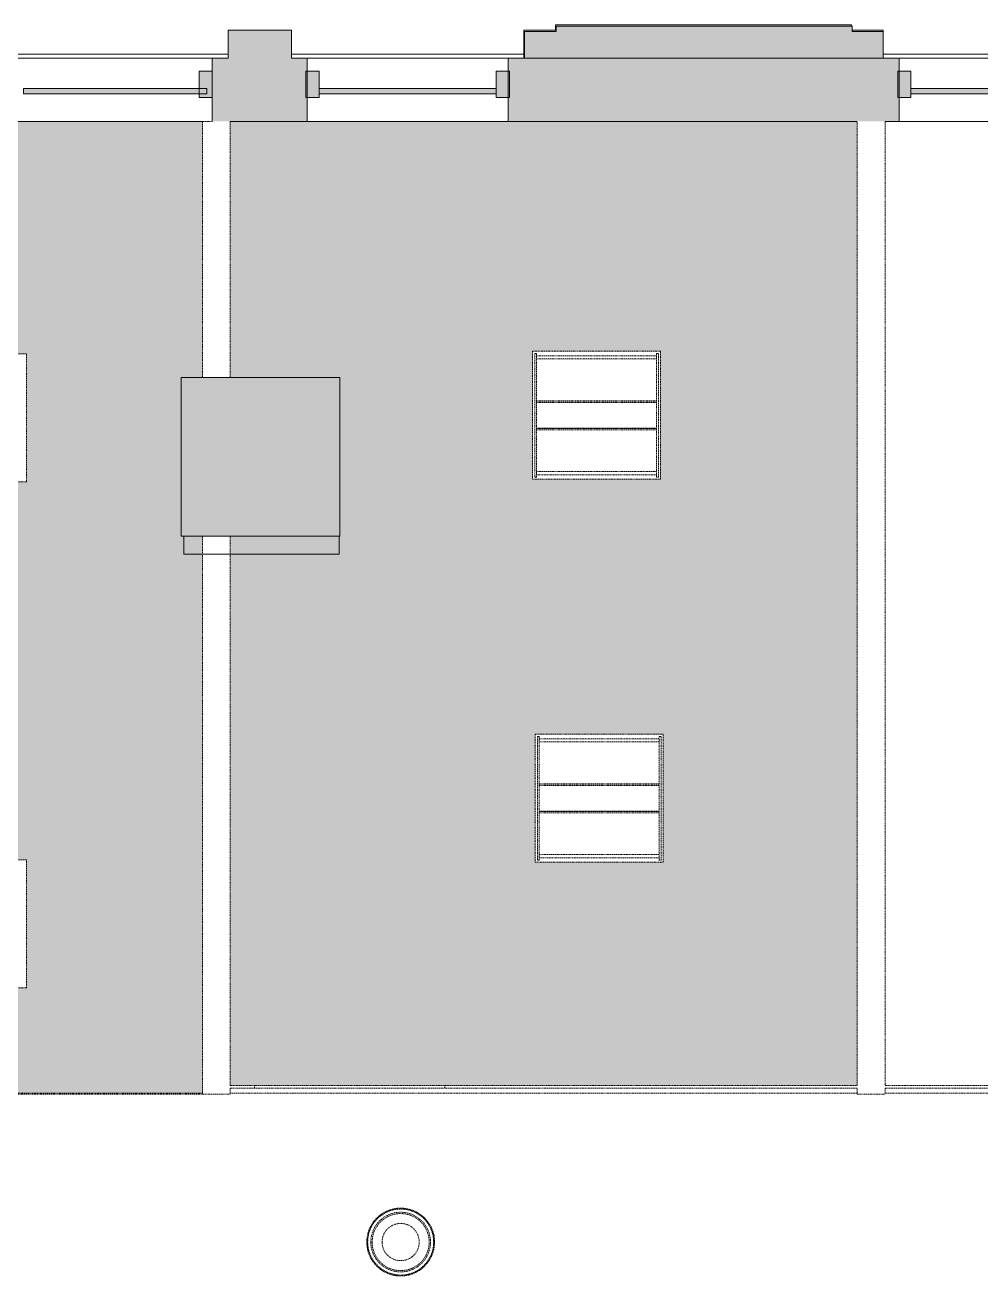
# Model space of a CAD drawing. Header units: inches. Extents: x -1767 to 678, y -1053 to 120.
# Drawn here: x -683.8 to -502.9, y -118.6 to 118.2 of the extents above; entities that cross this region are included whole.
import ezdxf

# ---------------------------------------------------------------- set-up
doc = ezdxf.new("R2010")
doc.units = ezdxf.units.IN
doc.header["$MEASUREMENT"] = 0
doc.linetypes.add('Demolished', pattern=[0.1875, 0.125, -0.0625])
for name, color, linetype, lineweight in [('06_555 11th St - background_dwg', 8, 'Continuous', 9), ('A-CLNG', 13, 'Continuous', 13), ('A-CLNG-PATT', 13, 'Continuous', 13), ('A-GLAZ-CURT', 52, 'Continuous', 13), ('A-GLAZ-CWMG', 51, 'Continuous', 13), ('A-WALL', 113, 'Continuous', 13), ('A-WALL-PATT', 111, 'Continuous', 13), ('E-LITE-EQPM', 33, 'Demolished', 9), ('I-WALL', 2, 'Continuous', 13), ('P-SILL', 7, 'Continuous', 9), ('S-COLS', 52, 'Continuous', 13), ('W', 7, 'Continuous', 9)]:
    doc.layers.add(name, color=color, linetype=linetype, lineweight=lineweight)

# ---------------------------------------------------------------- blocks, each defined once
blk = doc.blocks.new('Concrete-Rectangular-Column - 30 x30-5170816-FIRST FLOOR RCP DEMO')
at = {"layer": 'S-COLS', "lineweight": 9}
blk.add_hatch(color=7, dxfattribs=at).paths.add_polyline_path([(12, -15), (15, -15), (15, 15), (-15, 15), (-15, -15), (-5.75, -15)], flags=0)
at = {"layer": 'S-COLS', "color": 8, "lineweight": 20}
for p, q in [((-15, 15), (15, 15)), ((-15, -15), (-15, 15)), ((15, 15), (15, -15)), ((15, -15), (-15, -15))]:
    blk.add_line(p, q, dxfattribs=at)
blk = doc.blocks.new('L-Pendant Allea - L-Pendant Allea-5739319-FIRST FLOOR RCP DEMO')
at = {"layer": 'E-LITE-EQPM', "color": 7, "flags": 128}
for points in [[(-6.42, 0), (-6.41, 0.26), (-6.4, 0.51), (-6.37, 0.77), (-6.34, 1.02), (-6.29, 1.28), (-6.24, 1.53), (-6.17, 1.77), (-6.09, 2.02), (-6.01, 2.26), (-5.91, 2.5), (-5.81, 2.73), (-5.69, 2.96), (-5.57, 3.19), (-5.44, 3.41), (-5.3, 3.63), (-5.15, 3.83), (-4.99, 4.04), (-4.83, 4.23), (-4.65, 4.42), (-4.47, 4.61), (-4.29, 4.78), (-4.09, 4.95), (-3.89, 5.11), (-3.68, 5.26), (-3.47, 5.4), (-3.25, 5.54), (-3.03, 5.66), (-2.8, 5.78), (-2.56, 5.89), (-2.33, 5.98), (-2.09, 6.07), (-1.84, 6.15), (-1.59, 6.22), (-1.34, 6.28), (-1.09, 6.33), (-0.84, 6.37), (-0.58, 6.39), (-0.33, 6.41), (-0.07, 6.42), (0.19, 6.42), (0.44, 6.4), (0.7, 6.38), (0.95, 6.35), (1.21, 6.31), (1.46, 6.25), (1.71, 6.19), (1.95, 6.12), (2.2, 6.03), (2.44, 5.94), (2.67, 5.84), (2.9, 5.73), (3.13, 5.61), (3.35, 5.48), (3.57, 5.34), (3.78, 5.19), (3.98, 5.04), (4.18, 4.87), (4.37, 4.7), (4.56, 4.52), (4.73, 4.34), (4.9, 4.14), (5.07, 3.94), (5.22, 3.74), (5.36, 3.53), (5.5, 3.31), (5.63, 3.09), (5.75, 2.86), (5.86, 2.63), (5.96, 2.39), (6.05, 2.15), (6.13, 1.91), (6.2, 1.66), (6.26, 1.41), (6.31, 1.16), (6.36, 0.91), (6.39, 0.65), (6.41, 0.4), (6.42, 0.14), (6.42, 0)], [(-6.3, 0), (-6.29, 0.25), (-6.27, 0.5), (-6.25, 0.75), (-6.21, 1), (-6.17, 1.25), (-6.11, 1.5), (-6.05, 1.74), (-5.98, 1.98), (-5.89, 2.22), (-5.8, 2.45), (-5.7, 2.68), (-5.58, 2.91), (-5.46, 3.13), (-5.33, 3.34), (-5.2, 3.55), (-5.05, 3.76), (-4.89, 3.96), (-4.73, 4.15), (-4.56, 4.34), (-4.39, 4.52), (-4.2, 4.69), (-4.01, 4.85), (-3.81, 5.01), (-3.61, 5.16), (-3.4, 5.3), (-3.19, 5.43), (-2.97, 5.55), (-2.74, 5.67), (-2.51, 5.77), (-2.28, 5.87), (-2.04, 5.95), (-1.8, 6.03), (-1.56, 6.1), (-1.32, 6.16), (-1.07, 6.2), (-0.82, 6.24), (-0.57, 6.27), (-0.32, 6.29), (-0.07, 6.29), (0.18, 6.29), (0.44, 6.28), (0.69, 6.26), (0.94, 6.23), (1.18, 6.18), (1.43, 6.13), (1.67, 6.07), (1.92, 6), (2.15, 5.92), (2.39, 5.82), (2.62, 5.72), (2.85, 5.61), (3.07, 5.5), (3.29, 5.37), (3.5, 5.23), (3.7, 5.09), (3.91, 4.94), (4.1, 4.78), (4.29, 4.61), (4.47, 4.43), (4.64, 4.25), (4.81, 4.06), (4.97, 3.87), (5.12, 3.67), (5.26, 3.46), (5.39, 3.25), (5.52, 3.03), (5.64, 2.8), (5.74, 2.58), (5.84, 2.34), (5.93, 2.11), (6.01, 1.87), (6.08, 1.63), (6.14, 1.38), (6.19, 1.14), (6.23, 0.89), (6.26, 0.64), (6.28, 0.39), (6.29, 0.14), (6.3, 0)], [(6.42, 0), (6.41, -0.26), (6.4, -0.51), (6.37, -0.77), (6.34, -1.02), (6.29, -1.28), (6.24, -1.53), (6.17, -1.77), (6.09, -2.02), (6.01, -2.26), (5.91, -2.5), (5.81, -2.73), (5.69, -2.96), (5.57, -3.19), (5.44, -3.41), (5.3, -3.63), (5.15, -3.83), (4.99, -4.04), (4.83, -4.23), (4.65, -4.42), (4.47, -4.61), (4.29, -4.78), (4.09, -4.95), (3.89, -5.11), (3.68, -5.26), (3.47, -5.4), (3.25, -5.54), (3.03, -5.66), (2.8, -5.78), (2.56, -5.89), (2.33, -5.98), (2.09, -6.07), (1.84, -6.15), (1.59, -6.22), (1.34, -6.28), (1.09, -6.33), (0.84, -6.37), (0.58, -6.39), (0.33, -6.41), (0.07, -6.42), (-0.19, -6.42), (-0.44, -6.4), (-0.7, -6.38), (-0.95, -6.35), (-1.21, -6.31), (-1.46, -6.25), (-1.71, -6.19), (-1.95, -6.12), (-2.2, -6.03), (-2.44, -5.94), (-2.67, -5.84), (-2.9, -5.73), (-3.13, -5.61), (-3.35, -5.48), (-3.57, -5.34), (-3.78, -5.19), (-3.98, -5.04), (-4.18, -4.87), (-4.37, -4.7), (-4.56, -4.52), (-4.73, -4.34), (-4.9, -4.14), (-5.07, -3.94), (-5.22, -3.74), (-5.36, -3.53), (-5.5, -3.31), (-5.63, -3.09), (-5.75, -2.86), (-5.86, -2.63), (-5.96, -2.39), (-6.05, -2.15), (-6.13, -1.91), (-6.2, -1.66), (-6.26, -1.41), (-6.31, -1.16), (-6.36, -0.91), (-6.39, -0.65), (-6.41, -0.4), (-6.42, -0.14), (-6.42, 0)], [(6.3, 0), (6.29, -0.25), (6.27, -0.5), (6.25, -0.75), (6.21, -1), (6.17, -1.25), (6.11, -1.5), (6.05, -1.74), (5.98, -1.98), (5.89, -2.22), (5.8, -2.45), (5.7, -2.68), (5.58, -2.91), (5.46, -3.13), (5.33, -3.34), (5.2, -3.55), (5.05, -3.76), (4.89, -3.96), (4.73, -4.15), (4.56, -4.34), (4.39, -4.52), (4.2, -4.69), (4.01, -4.85), (3.81, -5.01), (3.61, -5.16), (3.4, -5.3), (3.19, -5.43), (2.97, -5.55), (2.74, -5.67), (2.51, -5.77), (2.28, -5.87), (2.04, -5.95), (1.8, -6.03), (1.56, -6.1), (1.32, -6.16), (1.07, -6.2), (0.82, -6.24), (0.57, -6.27), (0.32, -6.29), (0.07, -6.29), (-0.18, -6.29), (-0.44, -6.28), (-0.69, -6.26), (-0.94, -6.23), (-1.18, -6.18), (-1.43, -6.13), (-1.67, -6.07), (-1.92, -6), (-2.15, -5.92), (-2.39, -5.82), (-2.62, -5.72), (-2.85, -5.61), (-3.07, -5.5), (-3.29, -5.37), (-3.5, -5.23), (-3.7, -5.09), (-3.91, -4.94), (-4.1, -4.78), (-4.29, -4.61), (-4.47, -4.43), (-4.64, -4.25), (-4.81, -4.06), (-4.97, -3.87), (-5.12, -3.67), (-5.26, -3.46), (-5.39, -3.25), (-5.52, -3.03), (-5.64, -2.8), (-5.74, -2.58), (-5.84, -2.34), (-5.93, -2.11), (-6.01, -1.87), (-6.08, -1.63), (-6.14, -1.38), (-6.19, -1.14), (-6.23, -0.89), (-6.26, -0.64), (-6.28, -0.39), (-6.29, -0.14), (-6.3, 0)]]:
    blk.add_lwpolyline(points, dxfattribs=at)
at = {"layer": 'E-LITE-EQPM', "color": 7}
for radius, start, end in [(6.25, 360, 180), (5.65, 360, 180), (5.4, 360, 180), (3.52, 0, 180), (6.25, 180, 360), (5.65, 180, 360), (5.4, 180, 360), (3.52, 180, 0)]:
    blk.add_arc((0, 0), radius, start, end, dxfattribs=at)
blk = doc.blocks.new('L-Recessed-Axis-Day-Acrylic - 2 x 2-4558112-FIRST FLOOR RCP DEMO')
at = {"layer": 'E-LITE-EQPM', "color": 7}
for p, q in [((-11.34, 11.7), (-11.7, 11.7)), ((-11.7, 11.64), (-11.7, 11.7)), ((-11.7, 11.7), (-11.7, 11.64)), ((-11.7, -11.64), (-11.7, 11.64)), ((-11.34, 11.64), (-11.34, 11.7)), ((-11.34, 11.7), (-11.34, 11.64)), ((-11.34, 11.64), (-11.34, -11.64)), ((11.34, 11.28), (-11.34, 11.28)), ((-11.34, 11.19), (-11.34, 11.22)), ((-11.34, 10.99), (-11.34, 11.19)), ((-11.34, 10.97), (-11.34, 10.99)), ((-11.34, 10.66), (11.34, 10.66)), ((11.7, 11.7), (11.34, 11.7)), ((11.34, 11.64), (11.34, 11.7)), ((11.34, 11.7), (11.34, 11.64)), ((11.34, -11.64), (11.34, 11.64)), ((11.34, 11.22), (11.34, 11.19)), ((11.34, 11.19), (11.34, 10.99)), ((11.34, 10.99), (11.34, 10.97)), ((11.7, 11.64), (11.7, 11.7)), ((11.7, 11.7), (11.7, 11.64)), ((11.7, 11.64), (11.7, -11.64)), ((-11.34, 2.76), (11.34, 2.76)), ((-11.34, 2.47), (11.34, 2.47)), ((11.34, 2.44), (-11.34, 2.44)), ((-11.34, -2.44), (11.34, -2.44)), ((-11.34, -2.47), (11.34, -2.47)), ((-11.34, -2.76), (11.34, -2.76)), ((-11.7, -11.64), (-11.7, -11.7)), ((-11.7, -11.7), (-11.7, -11.64)), ((-11.7, -11.7), (-11.34, -11.7)), ((-11.34, -10.66), (11.34, -10.66)), ((-11.34, -10.99), (-11.34, -10.97)), ((-11.34, -11.19), (-11.34, -10.99)), ((-11.34, -11.22), (-11.34, -11.19)), ((-11.34, -11.28), (11.34, -11.28)), ((-11.34, -11.64), (-11.34, -11.7)), ((-11.34, -11.7), (-11.34, -11.64)), ((11.34, -10.97), (11.34, -10.99)), ((11.34, -10.99), (11.34, -11.19)), ((11.34, -11.19), (11.34, -11.22)), ((11.34, -11.64), (11.34, -11.7)), ((11.34, -11.7), (11.34, -11.64)), ((11.34, -11.7), (11.7, -11.7)), ((11.7, -11.64), (11.7, -11.7)), ((11.7, -11.7), (11.7, -11.64))]:
    blk.add_line(p, q, dxfattribs=at)
blk = doc.blocks.new('System Panel - Glazed-4907094-FIRST FLOOR RCP DEMO')
at = {"layer": 'A-GLAZ-CURT', "lineweight": 9}
blk.add_hatch(color=7, dxfattribs=at).paths.add_polyline_path([(17.375, -1.75), (17.375, -0.75), (-17.375, -0.75), (-17.375, -1.75)], flags=0)
at = {"layer": 'A-GLAZ-CURT', "color": 8, "lineweight": 20}
for p, q in [((-17.375, -1.75), (-17.375, -0.75)), ((-17.375, -0.75), (17.375, -0.75)), ((17.375, -1.75), (-17.375, -1.75)), ((17.375, -0.75), (17.375, -1.75))]:
    blk.add_line(p, q, dxfattribs=at)
blk = doc.blocks.new('System Panel - Glazed-4907048-FIRST FLOOR RCP DEMO')
at = {"layer": 'A-GLAZ-CURT', "lineweight": 9}
blk.add_hatch(color=7, dxfattribs=at).paths.add_polyline_path([(16.75, -1.75), (16.75, -0.75), (-16.75, -0.75), (-16.75, -1.75)], flags=0)
at = {"layer": 'A-GLAZ-CURT', "color": 8, "lineweight": 20}
for p, q in [((-16.75, -1.75), (-16.75, -0.75)), ((-16.75, -0.75), (16.75, -0.75)), ((16.75, -1.75), (-16.75, -1.75)), ((16.75, -0.75), (16.75, -1.75))]:
    blk.add_line(p, q, dxfattribs=at)
blk = doc.blocks.new('System Panel - Glazed-4904575-FIRST FLOOR RCP DEMO')
at = {"layer": 'A-GLAZ-CURT', "lineweight": 9}
blk.add_hatch(color=7, dxfattribs=at).paths.add_polyline_path([(18.75, -1.75), (18.75, -0.75), (-18.75, -0.75), (-18.75, -1.75)], flags=0)
at = {"layer": 'A-GLAZ-CURT', "color": 8, "lineweight": 20}
for p, q in [((-18.75, -1.75), (-18.75, -0.75)), ((-18.75, -0.75), (18.75, -0.75)), ((18.75, -1.75), (-18.75, -1.75)), ((18.75, -0.75), (18.75, -1.75))]:
    blk.add_line(p, q, dxfattribs=at)
blk = doc.blocks.new('Rectangular Mullion - 2_5_ x 5_ rectangular-4904573-FIRST FLOOR RCP DEMO')
at = {"layer": 'A-GLAZ-CWMG', "lineweight": 9}
blk.add_hatch(color=7, dxfattribs=at).paths.add_polyline_path([(-1, -2.5), (-2.5, -2.5), (-2.5, 0.75), (-1, 0.75), (-1, 1.75), (-2.5, 1.75), (-2.5, 2.5), (0, 2.5), (0, -2.5)], flags=0)
at = {"layer": 'A-GLAZ-CWMG', "color": 8, "lineweight": 20}
for p, q in [((0, 2.5), (-2.5, 2.5)), ((-2.5, 2.5), (-2.5, -2.5)), ((0, -2.5), (0, 2.5)), ((-2.5, -2.5), (0, -2.5))]:
    blk.add_line(p, q, dxfattribs=at)
blk = doc.blocks.new('Rectangular Mullion - 2_5_ x 5_ rectangular-4903428-FIRST FLOOR RCP DEMO')
at = {"layer": 'A-GLAZ-CWMG', "lineweight": 9}
blk.add_hatch(color=7, dxfattribs=at).paths.add_polyline_path([(-1.25, -2.5), (-1.25, 2.5), (1.25, 2.5), (1.25, -2.5)], flags=0)
at = {"layer": 'A-GLAZ-CWMG', "color": 8, "lineweight": 20}
for p, q in [((1.25, 2.5), (-1.25, 2.5)), ((-1.25, 2.5), (-1.25, -2.5)), ((1.25, -2.5), (1.25, 2.5)), ((-1.25, -2.5), (1.25, -2.5))]:
    blk.add_line(p, q, dxfattribs=at)
blk = doc.blocks.new('06_555 11th St - background_dwg-4793957-FIRST FLOOR RCP DEMO')
at = {"layer": 'P-SILL'}
for p, q in [((2732.68, 3075.23), (2688.68, 3075.23)), ((2788.68, 3075.23), (2744.68, 3075.23)), ((2904.68, 3075.22), (2856.68, 3075.22)), ((2901.68, 3062.47), (2859.68, 3062.47))]:
    blk.add_line(p, q, dxfattribs=at)
at = {"layer": 'W', "flags": 128}
for points in [[(2788.68, 3074.48), (2788.68, 3079.73), (2794.68, 3079.73), (2794.68, 3080.73), (2850.68, 3080.73), (2850.68, 3080.48)], [(2850.79, 3079.73), (2852.71, 3079.73), (2856.68, 3079.73), (2856.68, 3079.48)]]:
    blk.add_lwpolyline(points, dxfattribs=at)

msp = doc.modelspace()

# ---------------------------------------------------------------- hatches: boundary and pattern name
at = {"layer": 'A-CLNG-PATT', "linetype": 'Demolished'}
h = msp.add_hatch(dxfattribs=at)
h.set_pattern_fill('FP1_7', color=10, style=0, pattern_type=2)
h.set_pattern_definition([(0, (-1139.33, 7.903), (24, -24), [4, -4, 8, -4, -4]), (0, (-1139.33, 7.903), (24, -24), [-20, 4, 0]), (270, (-1139.33, 7.903), (-24, -24), [4, -4, 8, -4, -4]), (270, (-1139.33, 7.903), (-24, -24), [-20, 4, 0])])
h.paths.add_polyline_path([(-1752.31, -84.16), (-1752.38, -84.07), (-1752.38, -84.16)], flags=0)
h.paths.add_polyline_path([(-652.46, -83.98), (-650.26, -83.98), (-650.26, 18.08), (-653.76, 18.08), (-653.76, 21.47), (-654.26, 21.47), (-654.26, 51.47), (-650.26, 51.47), (-650.26, 99.97), (-1665.01, 99.97), (-1665.01, 83.09), (-1691.51, 83.09), (-1691.51, 43.58), (-1752.38, 43.58), (-1752.38, -83.98), (-653.31, -83.98)], flags=0)
h.paths.add_polyline_path([(-640.39, -82.54), (-526.28, -82.54), (-526.28, 99.97), (-645.01, 99.97), (-645.01, 51.47), (-624.26, 51.47), (-624.26, 21.47), (-624.39, 21.47), (-624.39, 18.08), (-645.01, 18.08), (-645.01, -82.54), (-642.66, -82.54)], flags=0)
h.paths.add_polyline_path([(-1691.2, -64.01), (-1691.2, -39.8), (-1666.99, -39.8), (-1666.99, -64.01), (-1683.29, -64.01)], flags=0)
h.paths.add_polyline_path([(-1568.09, -64.01), (-1571.2, -64.01), (-1571.2, -39.8), (-1546.99, -39.8), (-1546.99, -64.01), (-1558.49, -64.01)], flags=0)
h.paths.add_polyline_path([(-1472.08, -64.01), (-1475.2, -64.01), (-1475.2, -39.8), (-1450.99, -39.8), (-1450.99, -64.01), (-1462.48, -64.01)], flags=0)
h.paths.add_polyline_path([(-1331.2, -64.01), (-1331.2, -39.8), (-1306.99, -39.8), (-1306.99, -64.01), (-1328.08, -64.01)], flags=0)
h.paths.add_polyline_path([(-1184.08, -64.01), (-1187.2, -64.01), (-1187.2, -39.8), (-1162.99, -39.8), (-1162.99, -64.01), (-1174.48, -64.01)], flags=0)
h.paths.add_polyline_path([(-1090.99, -64.01), (-1115.2, -64.01), (-1115.2, -39.8), (-1090.99, -39.8), (-1090.99, -60.09)], flags=0)
h.paths.add_polyline_path([(-1011.27, -64.01), (-1019.2, -64.01), (-1019.2, -39.8), (-994.99, -39.8), (-994.99, -64.01), (-1001.67, -64.01)], flags=0)
h.paths.add_polyline_path([(-875.03, -64.01), (-899.24, -64.01), (-899.24, -39.8), (-875.03, -39.8), (-875.03, -59.08)], flags=0)
h.paths.add_polyline_path([(-803.24, -64.01), (-803.24, -39.8), (-779.03, -39.8), (-779.03, -64.01), (-800.07, -64.01)], flags=0)
h.paths.add_polyline_path([(-683.53, -64.01), (-707.74, -64.01), (-707.74, -39.8), (-683.53, -39.8), (-683.53, -59.08)], flags=0)
h.paths.add_polyline_path([(-579.26, -40.26), (-587.24, -40.26), (-587.24, -16.05), (-563.03, -16.05), (-563.03, -40.26), (-569.66, -40.26)], flags=0)
h.paths.add_polyline_path([(-903.89, 18.08), (-915.64, 18.08), (-915.64, 21.47), (-919.39, 21.47), (-919.39, 18.08), (-934.48, 18.08), (-934.47, 51.47), (-904.51, 51.47), (-904.51, 21.83), (-903.89, 21.83), (-903.89, 51.47), (-900.14, 51.47), (-900.14, 21.83), (-900.23, 21.83), (-900.23, 18.08)], flags=0)
h.paths.add_polyline_path([(-1183.32, 24.4), (-1211.39, 24.4), (-1211.39, 51.22), (-1183.32, 51.22), (-1183.32, 27.28)], flags=0)
h.paths.add_polyline_path([(-1412.14, 24.4), (-1436.14, 24.4), (-1436.14, 53.72), (-1408.07, 53.72), (-1408.07, 24.4), (-1410.95, 24.4)], flags=0)
h.paths.add_polyline_path([(-1187.39, 27.28), (-1186.2, 27.28), (-1186.2, 48.34), (-1187.39, 48.34), (-1187.39, 41.24)], flags=0)
h.paths.add_polyline_path([(-1412.14, 27.28), (-1410.95, 27.28), (-1410.95, 50.84), (-1412.14, 50.84), (-1412.14, 31.74)], flags=0)
h.paths.add_polyline_path([(-1691.2, 31.74), (-1691.2, 55.95), (-1666.99, 55.95), (-1666.99, 31.74), (-1683.29, 31.74)], flags=0)
h.paths.add_polyline_path([(-1571.2, 31.74), (-1571.2, 55.95), (-1546.99, 55.95), (-1546.99, 31.74), (-1568.09, 31.74)], flags=0)
h.paths.add_polyline_path([(-1475.2, 31.74), (-1475.2, 55.95), (-1450.99, 55.95), (-1450.99, 31.74), (-1472.08, 31.74)], flags=0)
h.paths.add_polyline_path([(-1306.99, 31.74), (-1331.2, 31.74), (-1331.2, 55.95), (-1306.99, 55.95), (-1306.99, 35.78)], flags=0)
h.paths.add_polyline_path([(-1115.2, 31.74), (-1115.2, 55.95), (-1090.99, 55.95), (-1090.99, 31.74), (-1107.28, 31.74)], flags=0)
h.paths.add_polyline_path([(-1011.27, 31.74), (-1019.2, 31.74), (-1019.2, 55.95), (-994.99, 55.95), (-994.99, 31.74), (-1001.67, 31.74)], flags=0)
h.paths.add_polyline_path([(-899.24, 31.74), (-899.24, 55.95), (-875.03, 55.95), (-875.03, 31.74), (-896.07, 31.74)], flags=0)
h.paths.add_polyline_path([(-803.24, 31.74), (-803.24, 55.95), (-779.03, 55.95), (-779.03, 31.74), (-800.07, 31.74)], flags=0)
h.paths.add_polyline_path([(-683.53, 31.74), (-707.74, 31.74), (-707.74, 55.95), (-683.53, 55.95), (-683.53, 32.24)], flags=0)
h.paths.add_polyline_path([(-587.24, 32.24), (-587.74, 32.24), (-587.74, 56.45), (-563.53, 56.45), (-563.53, 32.24), (-579.26, 32.24)], flags=0)
at = {"layer": 'A-WALL-PATT', "lineweight": 9}
for points in [[(-633.39, 111.97), (-633.39, 117.22), (-645.39, 117.22), (-645.39, 111.97), (-645.01, 111.97)], [(-583.28, 111.97), (-583.28, 116.97), (-589.28, 116.97), (-589.28, 111.97)], [(-527.28, 111.97), (-527.28, 117.97), (-583.28, 117.97), (-583.28, 111.97), (-550.46, 111.97)], [(-527.28, 111.97), (-521.39, 111.97), (-521.39, 116.97), (-527.28, 116.97)]]:
    msp.add_hatch(color=7, dxfattribs=at).paths.add_polyline_path(points, flags=0)
h = msp.add_hatch(color=7, dxfattribs=at)
h.paths.add_polyline_path([(561.61, 99.97), (561.61, 111.97), (543.61, 111.97), (543.61, 99.97)], flags=0)
h.paths.add_polyline_path([(371.16, 99.97), (381.61, 99.97), (381.61, 111.97), (303.61, 111.97), (303.61, 99.97), (336.23, 99.97), (336.23, 103.59), (366.23, 103.59), (366.23, 99.97), (366.48, 99.97)], flags=0)
h.paths.add_polyline_path([(501.61, 99.97), (501.61, 111.97), (483.61, 111.97), (483.61, 99.97)], flags=0)
h.paths.add_polyline_path([(441.61, 99.97), (441.61, 111.97), (423.61, 111.97), (423.61, 99.97)], flags=0)
h.paths.add_polyline_path([(678.37, 99.97), (678.37, 111.97), (603.61, 111.97), (603.61, 99.97)], flags=0)
h.paths.add_polyline_path([(243.61, 99.97), (261.61, 99.97), (261.61, 111.97), (243.61, 111.97), (243.61, 102.75)], flags=0)
h.paths.add_polyline_path([(183.61, 99.97), (201.61, 99.97), (201.61, 111.97), (183.61, 111.97), (183.61, 102.75)], flags=0)
h.paths.add_polyline_path([(123.61, 99.97), (141.61, 99.97), (141.61, 111.97), (123.61, 111.97), (123.61, 102.75)], flags=0)
h.paths.add_polyline_path([(63.96, 99.97), (81.61, 99.97), (81.61, 111.97), (3.61, 111.97), (3.61, 99.97), (27.23, 99.97), (27.23, 103.59), (57.23, 103.59), (57.23, 99.97), (62.98, 99.97)], flags=0)
h.paths.add_polyline_path([(-43.64, 99.97), (-38.39, 99.97), (-38.39, 111.97), (-56.39, 111.97), (-56.39, 99.97), (-46.26, 99.97)], flags=0)
h.paths.add_polyline_path([(-98.39, 99.97), (-98.39, 111.97), (-116.39, 111.97), (-116.39, 99.97)], flags=0)
h.paths.add_polyline_path([(-158.39, 99.97), (-158.39, 111.97), (-176.39, 111.97), (-176.39, 99.97), (-166.45, 99.97)], flags=0)
h.paths.add_polyline_path([(-242.39, 99.97), (-218.39, 99.97), (-218.39, 111.97), (-296.39, 111.97), (-296.39, 99.97), (-272.39, 99.97), (-272.39, 103.59), (-242.39, 103.59), (-242.39, 100.84)], flags=0)
h.paths.add_polyline_path([(-338.39, 99.97), (-338.39, 111.97), (-356.39, 111.97), (-356.39, 99.97), (-350.7, 99.97)], flags=0)
h.paths.add_polyline_path([(-416.39, 99.97), (-398.39, 99.97), (-398.39, 111.97), (-416.39, 111.97), (-416.39, 102.75)], flags=0)
h.paths.add_polyline_path([(-473.66, 99.97), (-458.39, 99.97), (-458.39, 111.97), (-476.39, 111.97), (-476.39, 99.97)], flags=0)
h.paths.add_polyline_path([(-518.39, 99.97), (-518.39, 111.97), (-592.39, 111.97), (-592.39, 99.97), (-521.03, 99.97)], flags=0)
h.paths.add_polyline_path([(-1190.39, 99.97), (-1190.39, 111.97), (-1208.39, 111.97), (-1208.39, 99.97)], flags=0)
h.paths.add_polyline_path([(-1358.39, 99.97), (-1358.39, 111.97), (-1432.39, 111.97), (-1432.39, 99.97), (-1395.28, 99.97)], flags=0)
h.paths.add_polyline_path([(-803.24, 99.97), (-798.39, 99.97), (-798.39, 111.97), (-872.39, 111.97), (-872.39, 99.97), (-857.67, 99.97)], flags=0)
h.paths.add_polyline_path([(-1475.2, 99.97), (-1470.39, 99.97), (-1470.39, 111.97), (-1488.39, 111.97), (-1488.39, 99.97)], flags=0)
h.paths.add_polyline_path([(-1318.48, 99.97), (-1302.39, 99.97), (-1302.39, 111.97), (-1320.64, 111.97), (-1320.64, 99.97)], flags=0)
h.paths.add_polyline_path([(-1526.39, 99.97), (-1526.39, 111.97), (-1544.39, 111.97), (-1544.39, 99.97)], flags=0)
h.paths.add_polyline_path([(-1246.39, 99.97), (-1246.39, 111.97), (-1264.39, 111.97), (-1264.39, 99.97)], flags=0)
h.paths.add_polyline_path([(-1582.39, 99.97), (-1582.39, 111.97), (-1600.39, 111.97), (-1600.39, 99.97)], flags=0)
h.paths.add_polyline_path([(-704.39, 99.97), (-686.39, 99.97), (-686.39, 111.97), (-704.39, 111.97), (-704.39, 102.75)], flags=0)
h.paths.add_polyline_path([(-630.39, 99.97), (-630.39, 111.97), (-648.39, 111.97), (-648.39, 99.97), (-645.01, 99.97)], flags=0)
h.paths.add_polyline_path([(-760.39, 99.97), (-742.39, 99.97), (-742.39, 111.97), (-760.39, 111.97), (-760.39, 102.75)], flags=0)
h.paths.add_polyline_path([(-1090.99, 99.97), (-1078.39, 99.97), (-1078.39, 111.97), (-1152.39, 111.97), (-1152.39, 99.97), (-1115.2, 99.97)], flags=0)
h.paths.add_polyline_path([(-910.39, 99.97), (-910.39, 111.97), (-928.39, 111.97), (-928.39, 99.97)], flags=0)
h.paths.add_polyline_path([(-966.39, 99.97), (-966.39, 111.97), (-984.39, 111.97), (-984.39, 99.97)], flags=0)
h.paths.add_polyline_path([(-1040.39, 99.97), (-1022.39, 99.97), (-1022.39, 111.97), (-1040.39, 111.97), (-1040.39, 102.75)], flags=0)
h = msp.add_hatch(color=7, dxfattribs=at)
h.paths.add_polyline_path([(-645.01, 18.08), (-624.39, 18.08), (-624.39, 21.47), (-645.01, 21.47)], flags=0)
h.paths.add_polyline_path([(-650.26, 18.08), (-650.26, 21.47), (-653.76, 21.47), (-653.76, 18.08)], flags=0)

# ---------------------------------------------------------------- linework, layer by layer
at = {"layer": 'A-CLNG', "color": 7, "linetype": 'Demolished', "lineweight": 9}
for p, q in [((-683.53, 55.95), (-707.74, 55.95)), ((-683.53, 31.74), (-683.53, 55.95)), ((-563.53, 56.45), (-587.74, 56.45)), ((-587.74, 56.45), (-587.74, 32.24)), ((-563.53, 32.24), (-563.53, 56.45)), ((-707.74, 31.74), (-683.53, 31.74)), ((-587.74, 32.24), (-563.53, 32.24)), ((-563.03, -16.05), (-587.24, -16.05)), ((-587.24, -16.05), (-587.24, -40.26)), ((-563.03, -40.26), (-563.03, -16.05)), ((-683.53, -39.8), (-707.74, -39.8)), ((-683.53, -64.01), (-683.53, -39.8)), ((-587.24, -40.26), (-563.03, -40.26)), ((-707.74, -64.01), (-683.53, -64.01)), ((-604.39, -82.54), (-640.39, -82.54)), ((-650.26, -83.98), (-1752.38, -83.98)), ((-650.26, -84.16), (-1752.38, -84.16)), ((-526.28, -83.98), (-645.01, -83.98)), ((-277.69, -83.98), (-521.03, -83.98))]:
    msp.add_line(p, q, dxfattribs=at)
at = {"layer": 'A-WALL', "color": 8, "lineweight": 20}
for p, q in [((-645.39, 111.97), (-645.39, 117.22)), ((-645.39, 117.22), (-633.39, 117.22)), ((-633.39, 117.22), (-633.39, 111.97)), ((-583.28, 116.97), (-583.28, 117.97)), ((-583.28, 117.97), (-527.28, 117.97)), ((-527.28, 117.97), (-527.28, 116.97)), ((-648.39, 99.97), (-648.39, 111.97)), ((-648.39, 111.97), (-645.39, 111.97)), ((-633.39, 111.97), (-630.39, 111.97)), ((-630.39, 111.97), (-630.39, 99.97)), ((-592.39, 99.97), (-592.39, 111.97)), ((-592.39, 111.97), (-518.39, 111.97)), ((-518.39, 111.97), (-518.39, 99.97)), ((-630.39, 99.97), (-645.01, 99.97)), ((-526.28, 99.97), (-592.39, 99.97)), ((-518.39, 99.97), (-521.03, 99.97))]:
    msp.add_line(p, q, dxfattribs=at)
at = {"layer": 'A-WALL', "lineweight": 9}
for p, q in [((-648.39, 111.97), (-686.39, 111.97)), ((-592.39, 111.97), (-630.39, 111.97)), ((-476.39, 111.97), (-518.39, 111.97)), ((-686.39, 99.97), (-650.26, 99.97)), ((-630.39, 99.97), (-592.39, 99.97)), ((-518.39, 99.97), (-476.39, 99.97))]:
    msp.add_line(p, q, dxfattribs=at)
at = {"layer": 'I-WALL', "color": 8, "lineweight": 20}
for p, q in [((-589.28, 111.97), (-589.28, 116.97)), ((-589.28, 116.97), (-583.28, 116.97)), ((-527.28, 116.97), (-521.39, 116.97)), ((-521.39, 116.97), (-521.39, 111.97)), ((-653.76, 18.08), (-653.76, 21.47)), ((-624.39, 21.47), (-624.39, 18.08)), ((-624.39, 18.08), (-653.76, 18.08))]:
    msp.add_line(p, q, dxfattribs=at)
at = {"layer": 'I-WALL', "color": 250, "linetype": 'Demolished', "lineweight": 20}
for p, q in [((-650.26, 51.47), (-650.26, 99.97)), ((-650.26, 99.97), (-648.39, 99.97)), ((-645.01, 99.97), (-645.01, 51.47)), ((-526.28, -82.54), (-526.28, 99.97)), ((-521.03, 99.97), (-521.03, -82.54)), ((-650.26, -84.16), (-650.26, 21.47)), ((-645.01, 21.47), (-645.01, -82.54)), ((-645.01, -82.54), (-640.39, -82.54)), ((-640.39, -82.54), (-640.39, -83.04)), ((-604.39, -82.54), (-526.28, -82.54)), ((-604.39, -83.04), (-604.39, -82.54)), ((-521.03, -82.54), (-319.07, -82.54)), ((-645.01, -84.16), (-650.26, -84.16)), ((-645.01, -83.04), (-645.01, -84.16)), ((-640.39, -83.04), (-645.01, -83.04)), ((-526.28, -83.04), (-604.39, -83.04)), ((-526.28, -84.16), (-526.28, -83.04)), ((-521.03, -84.16), (-526.28, -84.16)), ((-521.03, -83.04), (-521.03, -84.16)), ((-319.07, -83.04), (-521.03, -83.04))]:
    msp.add_line(p, q, dxfattribs=at)
at = {"layer": 'I-WALL', "color": 7, "linetype": 'Demolished', "lineweight": 9}
msp.add_line((-640.39, -83.04), (-604.39, -83.04), dxfattribs=at)

# ---------------------------------------------------------------- block references
at = {"layer": '06_555 11th St - background_dwg', "color": 7}
msp.add_blockref('06_555 11th St - background_dwg-4793957-FIRST FLOOR RCP DEMO', (-3378.07, -2962.51), dxfattribs=at)
at = {"layer": 'A-GLAZ-CURT', "lineweight": 9}
for name, p in [('System Panel - Glazed-4907094-FIRST FLOOR RCP DEMO', (-666.76, 106.97)), ('System Panel - Glazed-4907048-FIRST FLOOR RCP DEMO', (-611.39, 106.97)), ('System Panel - Glazed-4904575-FIRST FLOOR RCP DEMO', (-497.39, 106.97))]:
    msp.add_blockref(name, p, dxfattribs=at)
at = {"layer": 'A-GLAZ-CWMG', "lineweight": 9, "extrusion": (0, 0, -1), "rotation": 180}
for name, p in [('Rectangular Mullion - 2_5_ x 5_ rectangular-4904573-FIRST FLOOR RCP DEMO', (648.39, 106.97)), ('Rectangular Mullion - 2_5_ x 5_ rectangular-4903428-FIRST FLOOR RCP DEMO', (629.39, 106.97)), ('Rectangular Mullion - 2_5_ x 5_ rectangular-4903428-FIRST FLOOR RCP DEMO', (593.39, 106.97)), ('Rectangular Mullion - 2_5_ x 5_ rectangular-4903428-FIRST FLOOR RCP DEMO', (517.39, 106.97))]:
    msp.add_blockref(name, p, dxfattribs=at)
at = {"layer": 'E-LITE-EQPM', "color": 7, "extrusion": (0, 0, -1), "rotation": 180}
for p in [(575.64, 44.34), (575.14, -28.16)]:
    msp.add_blockref('L-Recessed-Axis-Day-Acrylic - 2 x 2-4558112-FIRST FLOOR RCP DEMO', p, dxfattribs=at)
at = {"layer": 'E-LITE-EQPM', "color": 7}
msp.add_blockref('L-Pendant Allea - L-Pendant Allea-5739319-FIRST FLOOR RCP DEMO', (-612.72, -112.16), dxfattribs=at)
at = {"layer": 'S-COLS', "lineweight": 9}
msp.add_blockref('Concrete-Rectangular-Column - 30 x30-5170816-FIRST FLOOR RCP DEMO', (-639.26, 36.47), dxfattribs=at)

doc.saveas('drawing.dxf')
